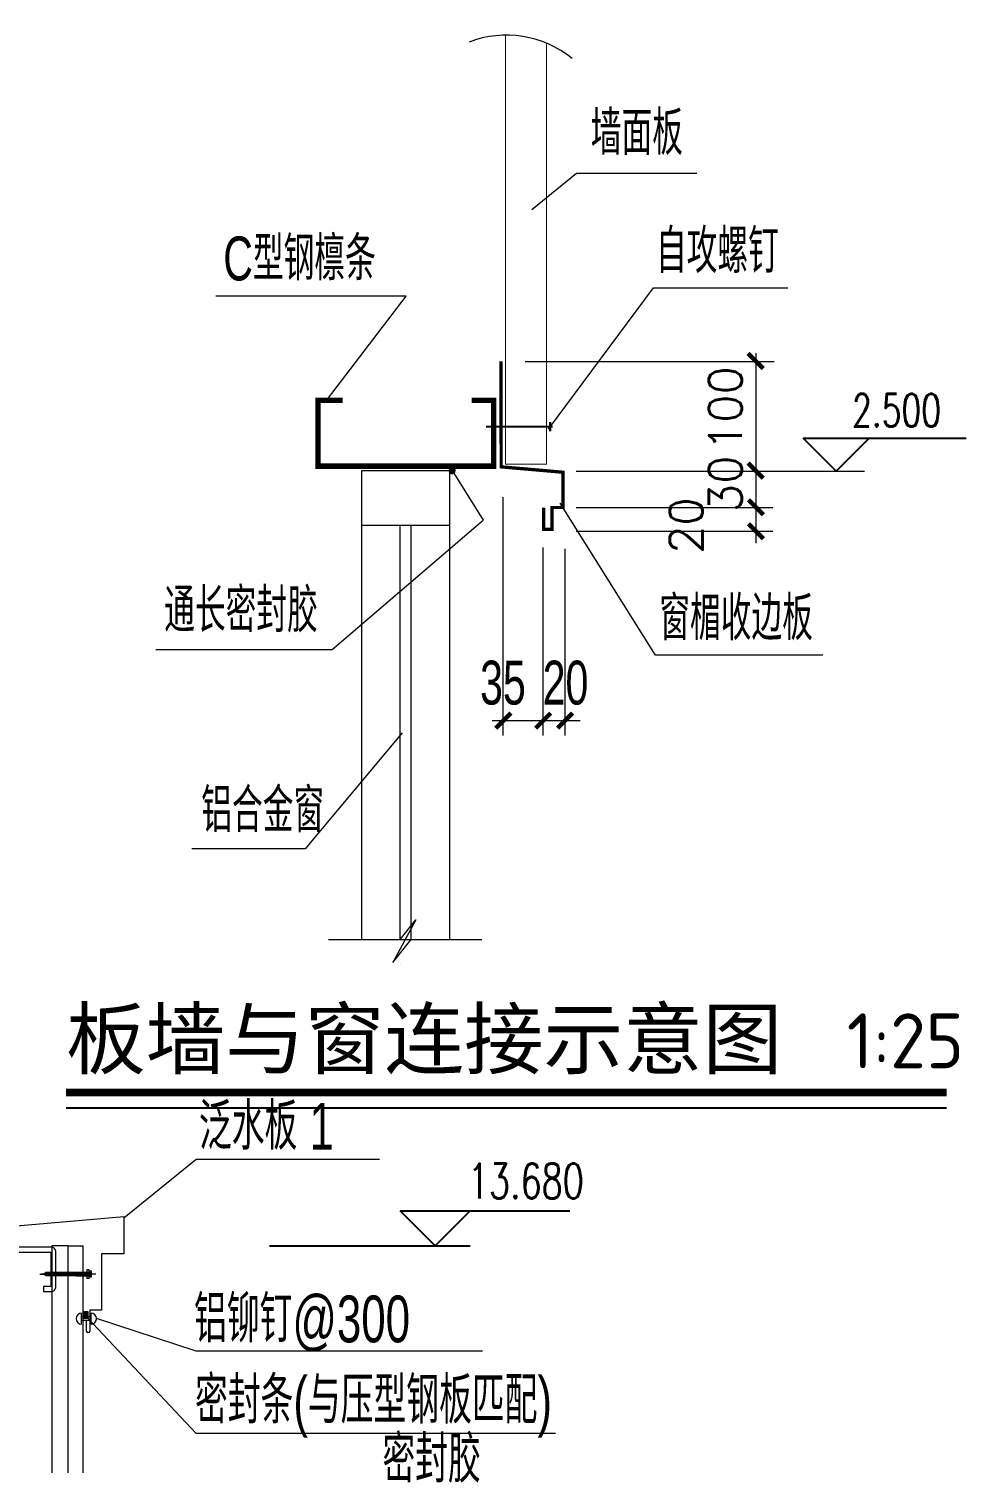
# Model space of a CAD drawing. Extents: x -21908402 to 2165534, y 88493 to 5079726.
# Drawn here: x 2037011 to 2049823, y 107153 to 126766 of the extents above; entities that cross this region are included whole.
import ezdxf

# ---------------------------------------------------------------- set-up
doc = ezdxf.new("R2010")
doc.units = 0
doc.header["$LTSCALE"] = 1000
doc.layers.add('3', color=123, linetype='Continuous', lineweight=5)
for name, color, linetype in [('DIM_ELEV', 3, 'Continuous'), ('DIM_SYMB', 3, 'Continuous'), ('PUB_DIM', 3, 'Continuous'), ('PUB_TEXT', 7, 'Continuous')]:
    doc.layers.add(name, color=color, linetype=linetype)
doc.styles.add('_TCH_DIM', font='SIMPLEX', dxfattribs={"bigfont": 'GBCBIG'})
doc.styles.add('CHIN-1', font='')
doc.styles.add('sm', font='SIM08', dxfattribs={"width": 0.7, "height": 5, "bigfont": 'HZTXT'})
doc.styles.get("Standard").update_dxf_attribs({"font": 'tssdeng.shx', "width": 0.7, "bigfont": 'hztxt.shx'})
doc.styles.get('CHIN-1').set_extended_font_data('SimSun')

# ---------------------------------------------------------------- blocks, each defined once
blk = doc.blocks.new('c')
at = {"layer": '3', "color": 6}
for p, q in [((971817, -2485250), (972223, -2484921)), ((972223, -2484921), (973319, -2484921)), ((970673, -2486042), (968939, -2486042)), ((969957, -2486979), (970673, -2486042)), ((971970, -2487252), (972926, -2485965)), ((972926, -2485965), (974149, -2485965)), ((973860, -2488292), (973860, -2486561)), ((971757, -2486635), (974026, -2486635)), ((974334, -2487380), (974591, -2487636)), ((971065, -2487629), (971095, -2487605)), ((971088, -2487657), (971065, -2487627)), ((971068, -2487633), (971098, -2487609)), ((971092, -2487654), (971069, -2487624)), ((971071, -2487637), (971101, -2487613)), ((971096, -2487651), (971073, -2487621)), ((971074, -2487640), (971104, -2487617)), ((971100, -2487648), (971077, -2487618)), ((971077, -2487644), (971108, -2487621)), ((971080, -2487648), (971111, -2487625)), ((971104, -2487645), (971081, -2487615)), ((971108, -2487642), (971085, -2487612)), ((971112, -2487639), (971089, -2487609)), ((971116, -2487636), (971093, -2487606)), ((970269, -2491904), (970269, -2487629)), ((970269, -2487629), (971069, -2487629)), ((971069, -2491904), (971069, -2487629)), ((971083, -2487652), (971114, -2487629)), ((971086, -2487656), (971117, -2487633)), ((971092, -2487631), (971375, -2488081)), ((972220, -2487635), (974847, -2487635)), ((971555, -2490046), (971555, -2487872)), ((971999, -2487967), (972099, -2487967)), ((972943, -2489314), (972075, -2487927)), ((972220, -2487967), (974013, -2487967)), ((969997, -2489262), (971375, -2488081)), ((970269, -2488129), (971069, -2488129)), ((970269, -2488129), (971069, -2488129)), ((970619, -2491904), (970619, -2488129)), ((970719, -2491904), (970719, -2488129)), ((972220, -2488182), (974013, -2488182)), ((971921, -2490046), (971921, -2488331)), ((972121, -2490046), (972121, -2488345)), ((968393, -2489262), (969997, -2489262)), ((974468, -2489314), (972943, -2489314)), ((971457, -2489909), (972259, -2489909)), ((970635, -2490021), (969753, -2491079)), ((969753, -2491079), (968721, -2491079)), ((970760, -2491724), (970552, -2492113)), ((970619, -2491904), (970760, -2491724)), ((969966, -2491904), (971363, -2491904)), ((970552, -2492113), (970719, -2491904))]:
    blk.add_line(p, q, dxfattribs=at)
at = {"layer": '3'}
blk.add_line((970619, -2492134), (970619, -2492134), dxfattribs=at)
at = {"layer": '3', "color": 6}
for points, const_width in [([(971577, -2487577), (971577, -2483662)], 10), ([(971577, -2487573), (971951, -2487573), (971951, -2483736)], 10), ([(973925, -2486700), (973788, -2486563)], 40), ([(971537, -2486635), (971538, -2487611)], 30), ([(970070, -2486966), (970070, -2486991), (969870, -2486991), (969870, -2487591), (971470, -2487591), (971470, -2486991), (971270, -2486991)], 50), ([(971401, -2487230), (972007, -2487230)], 20), ([(971985, -2487187), (971985, -2487273)], 20), ([(971530, -2487596), (972106, -2487646)], 30), ([(973925, -2487700), (973788, -2487563)], 40), ([(972082, -2487645), (972101, -2487645), (972101, -2487967), (972001, -2487967), (972001, -2488166), (971925, -2488166), (971925, -2487969)], 30), ([(973927, -2488034), (973790, -2487896)], 40), ([(973927, -2488252), (973790, -2488115)], 40), ([(971489, -2489978), (971626, -2489841)], 40), ([(971852, -2489978), (971989, -2489841)], 40), ([(972052, -2489978), (972189, -2489841)], 40)]:
    blk.add_lwpolyline(points, dxfattribs=dict(at, const_width=const_width))
for centre, radius, start, end in [((971586, -2484612), 950, 50.903, 111.0134), ((971092, -2487631), 26.9, 352.9438, 345.4836)]:
    blk.add_arc(centre, radius, start, end, dxfattribs=at)
at = {"layer": 'DIM_ELEV', "color": 6}
for p, q in [((974590, -2487635), (974290, -2487335)), ((974290, -2487335), (975775, -2487335)), ((974590, -2487635), (974890, -2487335))]:
    blk.add_line(p, q, dxfattribs=at)
at = {"layer": 'DIM_SYMB', "const_width": 70}
blk.add_lwpolyline([(967574, -2493298), (975596, -2493298)], dxfattribs=at)
at = {"layer": 'DIM_SYMB'}
blk.add_lwpolyline([(967574, -2493438), (975596, -2493438)], dxfattribs=at)
at = {"layer": '3', "color": 6, "style": 'sm', "width": 0.7}
for s, p in [('墙面板', (972354, -2484753)), ('自攻螺钉', (972948, -2485830)), ('C型钢檩条', (969006, -2485897)), ('通长密封胶', (968468, -2489104)), ('窗楣收边板', (972978, -2489176)), ('35', (971346, -2489763)), ('20', (971916, -2489763)), ('铝合金窗', (968806, -2490927))]:
    blk.add_text(s, height=400, dxfattribs=at).set_placement(p)
at = {"layer": '3', "color": 6, "style": '_TCH_DIM'}
for s, p in [('100', (973731, -2487451)), ('30', (973731, -2488008)), ('20', (973373, -2488389))]:
    blk.add_text(s, height=300, rotation=90, dxfattribs=at).set_placement(p)
at = {"layer": 'PUB_TEXT', "color": 6, "style": '_TCH_DIM', "width": 0.705882}
blk.add_text('2.500', height=297.5, dxfattribs=at).set_placement((974735, -2487230))
at = {"layer": 'PUB_TEXT', "style": 'CHIN-1'}
blk.add_text('板墙与窗连接示意图', height=531.6, dxfattribs=at).set_placement((967574, -2493075))
at = {"layer": 'PUB_TEXT'}
blk.add_text('1:25', height=500, dxfattribs=at).set_placement((974687, -2493078))
blk = doc.blocks.new('h')
at = {"layer": '3'}
h = blk.add_hatch(dxfattribs=at)
h.set_pattern_fill('多孔材料', color=6, scale=8.081013, angle=-89.9916, style=0)
h.set_pattern_definition([(224.991613, (1008765.007, -2361277.575), (-7.1416279, 7.1437191), []), (134.991613, (1008765.007, -2361277.575), (7.1437191, 7.1416279), [])])
h.paths.add_polyline_path([(988467, -2468188), (988425, -2468188), (988425, -2468132), (988467, -2468132)])
at = {"layer": '3', "color": 6}
for p, q in [((988773, -2467329), (989391, -2466828, 0)), ((989391, -2466828, 0), (990957, -2466828, 0)), ((986659, -2467503), (988773, -2467318)), ((988773, -2467318), (988773, -2467638)), ((988296, -2469017), (988296, -2467569)), ((988296, -2467569), (988424, -2467569)), ((988424, -2469017), (988424, -2467569)), ((988773, -2467638), (988581, -2467638)), ((988581, -2467638), (988581, -2468118)), ((988055, -2467811), (988481, -2467811)), ((988534, -2467811), (988063, -2467811)), ((988109, -2467797), (988090, -2467811)), ((988109, -2467825), (988090, -2467811)), ((988532, -2467811), (988108, -2467811)), ((988109, -2467797), (988109, -2467825)), ((988367, -2467797), (988109, -2467797)), ((988367, -2467799), (988109, -2467799)), ((988367, -2467822), (988109, -2467822)), ((988367, -2467825), (988109, -2467825)), ((988400, -2467797), (988367, -2467797)), ((988367, -2467799), (988400, -2467799)), ((988367, -2467822), (988400, -2467822)), ((988367, -2467825), (988400, -2467825)), ((988476, -2467797), (988400, -2467797)), ((988400, -2467799), (988476, -2467799)), ((988400, -2467822), (988476, -2467822)), ((988400, -2467825), (988476, -2467825)), ((988476, -2467773), (988457, -2467773)), ((988457, -2467773), (988457, -2467849)), ((988476, -2467849), (988457, -2467849)), ((988476, -2467849), (988476, -2467773)), ((988476, -2467837), (988476, -2467784)), ((988476, -2467784), (988492, -2467784)), ((988476, -2467797), (988492, -2467797)), ((988476, -2467824), (988492, -2467824)), ((988492, -2467837), (988476, -2467837)), ((988492, -2467784), (988494, -2467788)), ((988494, -2467834), (988492, -2467837)), ((988494, -2467788), (988494, -2467834)), ((988412, -2468238), (988412, -2468144)), ((988492, -2468175), (988412, -2468175)), ((988492, -2468207), (988412, -2468207)), ((988453, -2468297), (988453, -2468214)), ((989391, -2469173, 0), (988464, -2468186, 0)), ((988581, -2468118), (988481, -2468118)), ((988481, -2468118), (988481, -2468297)), ((988492, -2468238), (988492, -2468144)), ((989391, -2468470, 0), (988539, -2468189)), ((988469, -2468310), (988465, -2468310)), ((991836, -2468470, 0), (989391, -2468470, 0)), ((988296, -2476317), (988296, -2468882)), ((988424, -2476317), (988424, -2468882)), ((992459, -2469173, 0), (989391, -2469173, 0))]:
    blk.add_line(p, q, dxfattribs=at)
blk.add_lwpolyline([(988085, -2467960), (988149, -2467960, 0.414214), (988193, -2467916), (988193, -2467624, 0.414214), (988149, -2467581), (986997, -2467581, 0.414214), (986953, -2467624), (986953, -2467916, 0.414214), (986997, -2467960), (987062, -2467960), (987062, -2467916), (986997, -2467916), (986997, -2467624), (988149, -2467624), (988149, -2467916), (988085, -2467916)], format="xyb", close=True, dxfattribs=at)
for points in [[(988296, -2467569), (988158, -2467569), (988158, -2475901), (988296, -2475901)], [(988425, -2468132), (988425, -2468188), (988467, -2468188), (988467, -2468132)]]:
    blk.add_lwpolyline(points, close=True, dxfattribs=at)
for centre, radius, start, end in [((988482, -2467791), 11.8, 325.6047, 34.3981), ((988450, -2467811), 44.1, 342.4068, 17.596), ((988482, -2467831), 11.8, 325.6047, 34.3981), ((988412, -2468191), 47, 90, 270), ((988492, -2468191), 47, 270, 90), ((988465, -2468297), 12.8, 180, 270), ((988469, -2468297), 12.8, 270, 0)]:
    blk.add_arc(centre, radius, start, end, dxfattribs=at)
at = {"layer": 'PUB_DIM', "color": 6}
for p, q in [((991431, -2467569), (991131, -2467269)), ((991131, -2467269), (992581, -2467269)), ((991431, -2467569), (991731, -2467269)), ((990017, -2467569), (991731, -2467569))]:
    blk.add_line(p, q, dxfattribs=at)
at = {"layer": '3', "color": 6, "style": 'sm', "width": 0.7}
for s, p in [('泛水板 1', (989414, -2466748)), ('铝铆钉@300', (989372, -2468394, 0)), ('密封条(与压型钢板匹配)', (989380, -2469088, 0)), ('密封胶', (990981, -2469592, 0))]:
    blk.add_text(s, height=400, dxfattribs=at).set_placement(p)
at = {"layer": 'PUB_TEXT', "color": 6, "style": '_TCH_DIM', "width": 0.705882}
blk.add_text('13.680', height=297.5, dxfattribs=at).set_placement((991711, -2467164))

msp = doc.modelspace()

# ---------------------------------------------------------------- block references
for name, p, xscale, yscale, zscale in [('c', (586160, 3852171), 1.5, 1.5, 1.5), ('h', (456275, 4058237), 1.599999998928979, 1.600000000209548, 1.599999999994179)]:
    msp.add_blockref(name, p, dxfattribs=dict(xscale=xscale, yscale=yscale, zscale=zscale))

doc.saveas('drawing.dxf')
